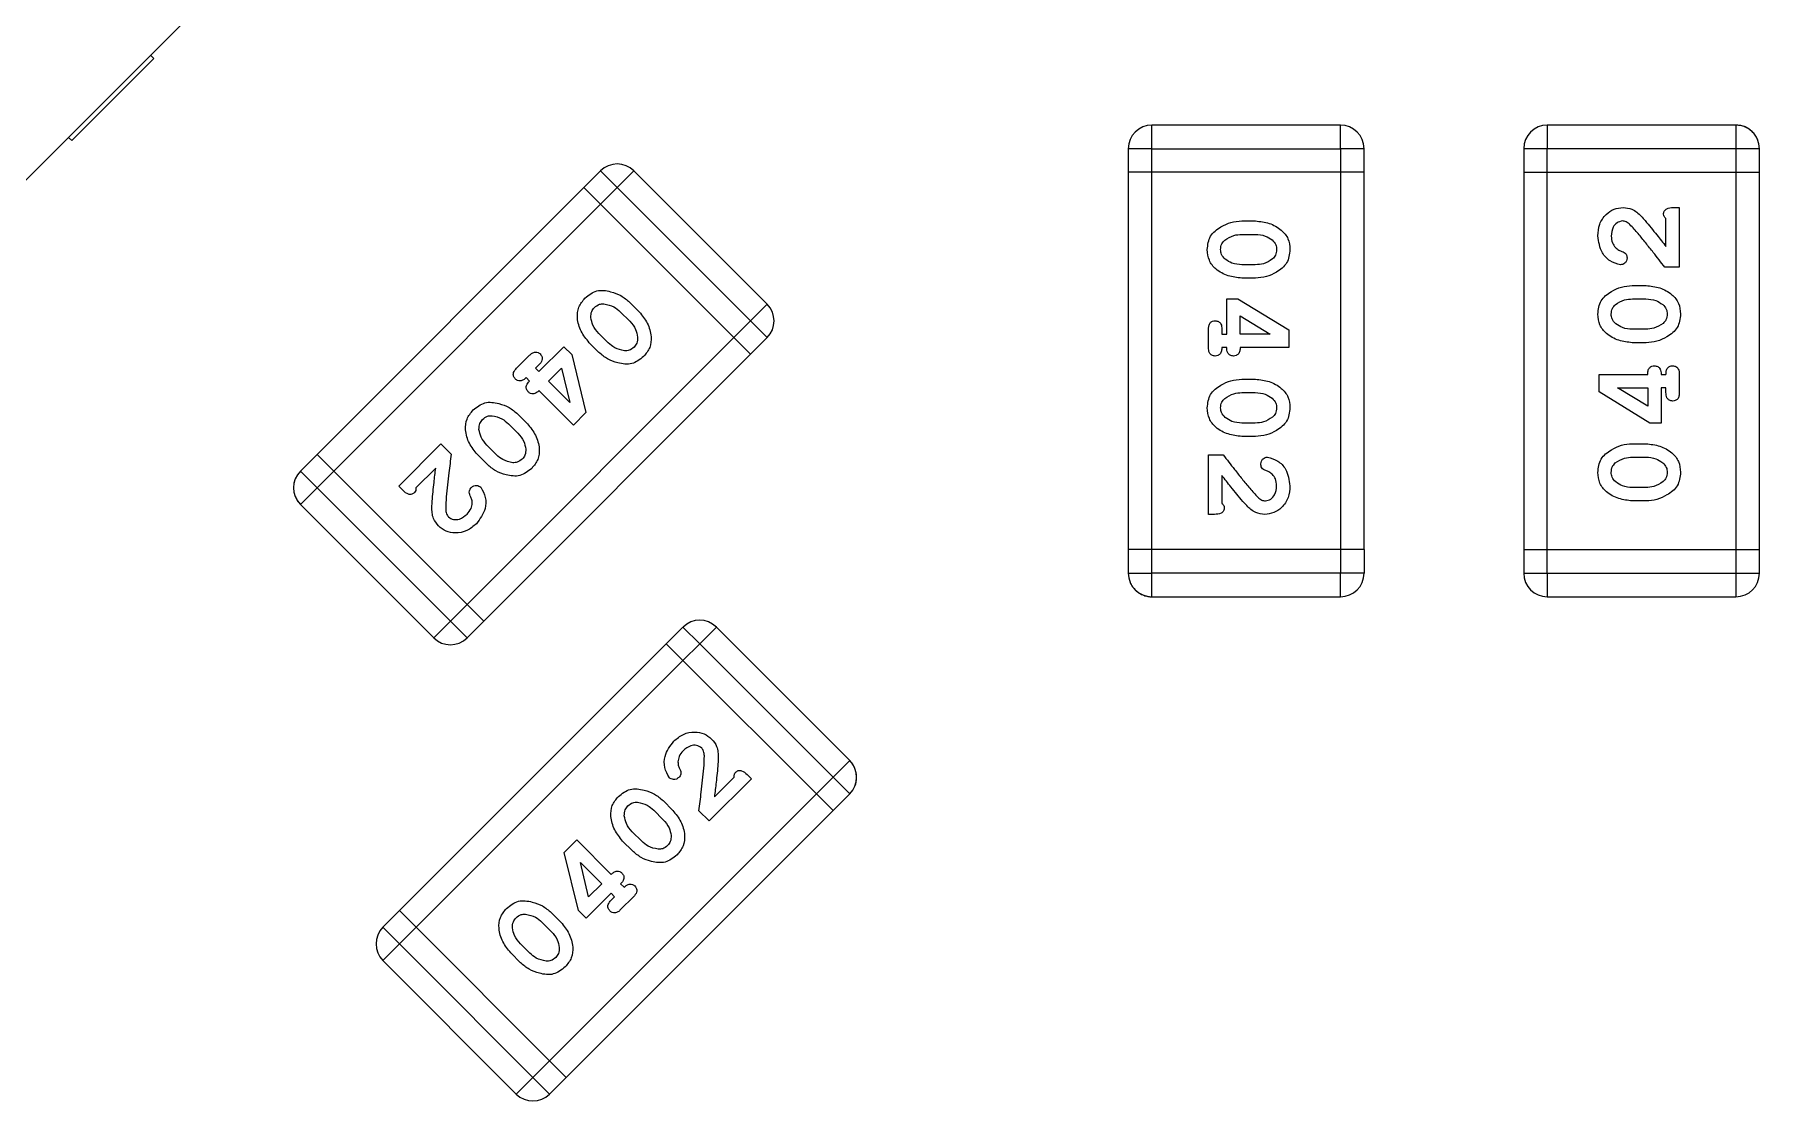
# Model space of a CAD drawing. Header units: millimetres. Extents: x 16604 to 36223, y 4309 to 8014.
# Drawn here: x 19493.417 to 19497.134, y 5303.623 to 5305.928 of the extents above; entities that cross this region are included whole.
import ezdxf

# ---------------------------------------------------------------- set-up
doc = ezdxf.new("R2010")
doc.units = ezdxf.units.MM
doc.layers.get('0').update_dxf_attribs({"lineweight": 35})

msp = doc.modelspace()

# ---------------------------------------------------------------- linework, layer by layer
at = {"color": 7, "linetype": 'Continuous', "lineweight": 25}
for p, q in [((19494.109, 5306.3253), (19489.1593, 5301.3756)), ((19493.6741, 5305.8763), (19493.4974, 5305.6995)), ((19493.6671, 5305.8834), (19493.6741, 5305.8763)), ((19496.2315, 5305.733), (19495.8251, 5305.733)), ((19495.8251, 5305.6822), (19495.8251, 5305.733)), ((19496.2315, 5305.6822), (19496.2315, 5305.733)), ((19496.6772, 5305.733), (19496.6772, 5305.6822)), ((19497.0836, 5305.733), (19496.6772, 5305.733)), ((19497.0836, 5305.733), (19497.0836, 5305.6822)), ((19493.4974, 5305.6995), (19493.4903, 5305.7066)), ((19495.8251, 5305.6822), (19495.7743, 5305.6822)), ((19495.7743, 5305.6822), (19495.7743, 5305.6314)), ((19495.8251, 5304.7678), (19495.8251, 5305.6822)), ((19495.8251, 5305.6822), (19496.2315, 5305.6822)), ((19496.2315, 5305.6822), (19496.2315, 5304.7678)), ((19496.2823, 5305.6822), (19496.2315, 5305.6822)), ((19496.2823, 5304.8186), (19496.2823, 5305.6822)), ((19497.1344, 5305.6822), (19496.6264, 5305.6822)), ((19496.6264, 5305.6822), (19496.6264, 5304.7678)), ((19496.6772, 5304.7678), (19496.6772, 5305.6822)), ((19497.0836, 5305.6822), (19497.0836, 5305.6314)), ((19497.1344, 5305.6314), (19497.1344, 5305.6822)), ((19494.6369, 5305.6344), (19494.601, 5305.5985)), ((19494.9961, 5305.2752), (19494.6369, 5305.6344)), ((19494.6729, 5305.5985), (19494.7088, 5305.6344)), ((19494.9961, 5305.347), (19494.7088, 5305.6344)), ((19495.7743, 5305.6314), (19495.7743, 5304.7678)), ((19495.8251, 5305.6314), (19495.7743, 5305.6314)), ((19496.2315, 5305.6314), (19495.8251, 5305.6314)), ((19496.2823, 5305.6314), (19496.2315, 5305.6314)), ((19496.6264, 5305.6314), (19497.1344, 5305.6314)), ((19497.0836, 5305.6314), (19497.0836, 5304.7678)), ((19497.1344, 5304.8186), (19497.1344, 5305.6314)), ((19494.601, 5305.5985), (19494.0263, 5305.0238)), ((19494.6369, 5305.5626), (19494.601, 5305.5985)), ((19494.6369, 5305.5626), (19494.6729, 5305.5985)), ((19494.0622, 5304.9878), (19494.6369, 5305.5626)), ((19494.9602, 5305.2393), (19494.6369, 5305.5626)), ((19496.9486, 5305.5554), (19496.9617, 5305.5554)), ((19496.9617, 5305.5554), (19496.9617, 5305.4269)), ((19496.0188, 5305.5265), (19496.0484, 5305.5265)), ((19496.9329, 5305.4715), (19496.9329, 5305.5318)), ((19496.0192, 5305.4977), (19496.0479, 5305.4977)), ((19496.0479, 5305.4321), (19496.0192, 5305.4321)), ((19496.9617, 5305.4269), (19496.9303, 5305.4269)), ((19496.0484, 5305.4033), (19496.0188, 5305.4033)), ((19495.9864, 5305.2827), (19495.9864, 5305.3587)), ((19495.9864, 5305.3587), (19496.0104, 5305.3587)), ((19496.0104, 5305.3587), (19496.1201, 5305.2917)), ((19496.8604, 5305.3875), (19496.89, 5305.3875)), ((19496.8609, 5305.3587), (19496.8895, 5305.3587)), ((19494.6796, 5305.3308), (19494.6999, 5305.3105)), ((19494.6997, 5305.3515), (19494.7206, 5305.3306)), ((19494.9602, 5305.3111), (19494.9961, 5305.347)), ((19496.0152, 5305.3224), (19496.0803, 5305.2827)), ((19496.0152, 5305.2827), (19496.0152, 5305.3224)), ((19494.6536, 5305.2641), (19494.6333, 5305.2844)), ((19494.9602, 5305.3111), (19494.9243, 5305.2752)), ((19495.9471, 5305.2538), (19495.9471, 5305.2932)), ((19495.9759, 5305.2932), (19495.9759, 5305.2827)), ((19495.9759, 5305.2827), (19495.9864, 5305.2827)), ((19496.0803, 5305.2827), (19496.0152, 5305.2827)), ((19496.1201, 5305.2917), (19496.1201, 5305.2538)), ((19496.8895, 5305.2932), (19496.8609, 5305.2932)), ((19494.3496, 5304.7005), (19494.9243, 5305.2752)), ((19494.5044, 5305.202), (19494.5581, 5305.2557)), ((19494.5581, 5305.2557), (19494.5751, 5305.2387)), ((19494.6335, 5305.2434), (19494.6126, 5305.2643)), ((19494.9602, 5305.2393), (19494.9961, 5305.2752)), ((19494.9961, 5305.2752), (19494.9602, 5305.2393)), ((19495.9864, 5305.2538), (19495.9759, 5305.2538)), ((19496.1201, 5305.2538), (19496.0152, 5305.2538)), ((19496.89, 5305.2643), (19496.8604, 5305.2643)), ((19494.9602, 5305.2393), (19494.3855, 5304.6645)), ((19494.4562, 5305.2094), (19494.484, 5305.2372)), ((19494.5044, 5305.2168), (19494.497, 5305.2094)), ((19494.497, 5305.2094), (19494.5044, 5305.202)), ((19494.5248, 5305.1816), (19494.5529, 5305.2097)), ((19494.5529, 5305.2097), (19494.5708, 5305.1356)), ((19494.5751, 5305.2387), (19494.6053, 5305.1138)), ((19494.484, 5305.1816), (19494.4766, 5305.189)), ((19494.5708, 5305.1356), (19494.5248, 5305.1816)), ((19496.0188, 5305.1857), (19496.0484, 5305.1857)), ((19496.7887, 5305.1583), (19496.7887, 5305.1961)), ((19496.7887, 5305.1961), (19496.8936, 5305.1961)), ((19496.8285, 5305.1673), (19496.8936, 5305.1673)), ((19496.8936, 5305.1276), (19496.8285, 5305.1673)), ((19496.8936, 5305.1673), (19496.8936, 5305.1276)), ((19496.9224, 5305.1961), (19496.9329, 5305.1961)), ((19496.9329, 5305.1673), (19496.9224, 5305.1673)), ((19496.9224, 5305.1673), (19496.9224, 5305.0913)), ((19496.9329, 5305.1568), (19496.9329, 5305.1673)), ((19496.9617, 5305.1961), (19496.9617, 5305.1568)), ((19494.5785, 5305.087), (19494.5044, 5305.1612)), ((19496.0192, 5305.1568), (19496.0479, 5305.1568)), ((19496.8984, 5305.0913), (19496.7887, 5305.1583)), ((19494.4587, 5305.1105), (19494.4796, 5305.0895)), ((19494.6053, 5305.1138), (19494.5785, 5305.087)), ((19494.4386, 5305.0897), (19494.4589, 5305.0695)), ((19496.0484, 5305.0624), (19496.0188, 5305.0624)), ((19496.0479, 5305.0913), (19496.0192, 5305.0913)), ((19496.9224, 5305.0913), (19496.8984, 5305.0913)), ((19494.0263, 5305.0238), (19493.9904, 5304.9878)), ((19494.0622, 5304.9878), (19494.0263, 5305.0238)), ((19494.2022, 5304.9554), (19494.293, 5305.0462)), ((19494.293, 5305.0462), (19494.3153, 5305.024)), ((19494.3925, 5305.0024), (19494.3716, 5305.0233)), ((19494.4125, 5305.0231), (19494.3923, 5305.0434)), ((19495.9471, 5304.8946), (19495.9471, 5305.0231)), ((19495.9471, 5305.0231), (19495.9785, 5305.0231)), ((19496.8604, 5305.0467), (19496.89, 5305.0467)), ((19496.8609, 5305.0179), (19496.8895, 5305.0179)), ((19493.9904, 5304.9878), (19494.0263, 5304.9519)), ((19494.0263, 5304.9519), (19494.0622, 5304.9878)), ((19494.3496, 5304.7005), (19494.0622, 5304.9878)), ((19494.2819, 5304.9943), (19494.2393, 5304.9517)), ((19493.9904, 5304.916), (19494.0263, 5304.9519)), ((19494.3136, 5304.6645), (19494.0263, 5304.9519)), ((19494.2114, 5304.9461), (19494.2022, 5304.9554)), ((19495.9759, 5304.9785), (19495.9759, 5304.9182)), ((19496.8895, 5304.9523), (19496.8609, 5304.9523)), ((19493.9904, 5304.916), (19494.2777, 5304.6286)), ((19496.89, 5304.9235), (19496.8604, 5304.9235)), ((19495.9602, 5304.8946), (19495.9471, 5304.8946)), ((19495.8251, 5304.8186), (19495.7743, 5304.8186)), ((19496.2315, 5304.8186), (19495.8251, 5304.8186)), ((19496.2823, 5304.8186), (19496.2315, 5304.8186)), ((19496.2823, 5304.8186), (19496.2823, 5304.7678)), ((19496.6264, 5304.8186), (19497.1344, 5304.8186)), ((19497.1344, 5304.7678), (19497.1344, 5304.8186)), ((19495.7743, 5304.7678), (19495.8251, 5304.7678)), ((19496.2823, 5304.7678), (19495.8251, 5304.7678)), ((19495.8251, 5304.717), (19495.8251, 5304.7678)), ((19496.2315, 5304.717), (19496.2315, 5304.7678)), ((19496.6264, 5304.7678), (19497.1344, 5304.7678)), ((19496.6772, 5304.7678), (19496.6772, 5304.717)), ((19497.0836, 5304.7678), (19497.0836, 5304.717)), ((19494.3496, 5304.7005), (19494.3136, 5304.6645)), ((19494.3855, 5304.6645), (19494.3496, 5304.7005)), ((19495.8251, 5304.717), (19496.2315, 5304.717)), ((19496.6772, 5304.717), (19497.0836, 5304.717)), ((19494.8147, 5304.6517), (19494.2041, 5304.041)), ((19494.2777, 5304.6286), (19494.3136, 5304.6645)), ((19494.3136, 5304.6645), (19494.3496, 5304.6286)), ((19494.3496, 5304.6286), (19494.3855, 5304.6645)), ((19494.3855, 5304.6645), (19494.3496, 5304.6286)), ((19494.8507, 5304.6158), (19494.8147, 5304.6517)), ((19494.8866, 5304.6517), (19494.8507, 5304.6158)), ((19495.1739, 5304.3643), (19494.8866, 5304.6517)), ((19494.1682, 5304.0051), (19494.7788, 5304.6158)), ((19494.7788, 5304.6158), (19494.8147, 5304.5798)), ((19494.8147, 5304.5798), (19494.8507, 5304.6158)), ((19495.1739, 5304.2925), (19494.8507, 5304.6158)), ((19494.8147, 5304.5798), (19494.24, 5304.0051)), ((19494.8147, 5304.5798), (19495.1021, 5304.2925)), ((19495.1739, 5304.3643), (19495.138, 5304.3284)), ((19495.138, 5304.3284), (19494.4914, 5303.6818)), ((19494.9621, 5304.3249), (19494.8713, 5304.2341)), ((19494.8824, 5304.286), (19494.925, 5304.3286)), ((19494.9529, 5304.3342), (19494.9621, 5304.3249)), ((19494.7718, 5304.2779), (19494.7928, 5304.257)), ((19495.1021, 5304.2925), (19495.138, 5304.2566)), ((19495.138, 5304.2566), (19495.1739, 5304.2925)), ((19494.5274, 5303.6459), (19495.138, 5304.2566)), ((19494.7518, 5304.2572), (19494.772, 5304.2369)), ((19494.8713, 5304.2341), (19494.849, 5304.2563)), ((19494.7257, 5304.1906), (19494.7054, 5304.2108)), ((19494.559, 5304.1665), (19494.5858, 5304.1933)), ((19494.5892, 5304.0416), (19494.559, 5304.1665)), ((19494.5858, 5304.1933), (19494.6599, 5304.1191)), ((19494.7056, 5304.1699), (19494.6847, 5304.1908)), ((19494.5935, 5304.1447), (19494.6395, 5304.0987)), ((19494.6114, 5304.0706), (19494.5935, 5304.1447)), ((19494.6395, 5304.0987), (19494.6114, 5304.0706)), ((19494.6803, 5304.0987), (19494.6877, 5304.0913)), ((19494.6599, 5304.0783), (19494.6062, 5304.0246)), ((19494.6673, 5304.0709), (19494.6599, 5304.0783)), ((19494.6599, 5304.0635), (19494.6673, 5304.0709)), ((19494.7081, 5304.0709), (19494.6803, 5304.0431)), ((19494.2041, 5304.041), (19494.1682, 5304.0051)), ((19494.2041, 5304.041), (19494.5633, 5303.6818)), ((19494.5107, 5304.0162), (19494.531, 5303.9959)), ((19494.5308, 5304.0369), (19494.5517, 5304.016)), ((19494.6062, 5304.0246), (19494.5892, 5304.0416)), ((19494.1682, 5304.0051), (19494.2041, 5303.9692)), ((19494.2041, 5303.9692), (19494.24, 5304.0051)), ((19494.2041, 5303.9692), (19494.1682, 5303.9333)), ((19494.2041, 5303.9692), (19494.5274, 5303.6459)), ((19494.4646, 5303.9288), (19494.4437, 5303.9498)), ((19494.4847, 5303.9495), (19494.4644, 5303.9698)), ((19494.1682, 5303.9333), (19494.4555, 5303.6459)), ((19494.4914, 5303.6818), (19494.4555, 5303.6459))]:
    msp.add_line(p, q, dxfattribs=at)
for centre, start, end in [((19495.8251, 5305.6822), 90, 180), ((19496.2315, 5305.6822), 0, 90), ((19496.6772, 5305.6822), 90, 180), ((19497.0836, 5305.6822), 0, 90), ((19494.6729, 5305.5985), 45, 135), ((19494.9602, 5305.3111), 315, 45), ((19494.0263, 5304.9519), 135, 225), ((19495.8251, 5304.7678), 180, 270), ((19496.2315, 5304.7678), 270, 0), ((19496.6772, 5304.7678), 180, 270), ((19497.0836, 5304.7678), 270, 0), ((19494.8507, 5304.6158), 45, 135), ((19494.8507, 5304.6158), 45, 135), ((19494.3136, 5304.6645), 225, 315), ((19495.138, 5304.3284), 315, 45), ((19494.2041, 5303.9692), 135, 225), ((19494.4914, 5303.6818), 225, 315)]:
    msp.add_arc(centre, 0.0508, start, end, dxfattribs=at)
for points, knots in [([(19497.1308, 5305.7009), (19497.1307, 5305.7012), (19497.1296, 5305.705), (19497.1255, 5305.7114), (19497.1188, 5305.7194), (19497.1105, 5305.7256), (19497.1015, 5305.73), (19497.0923, 5305.7325), (19497.0865, 5305.7328), (19497.0836, 5305.733)], [0, 0, 0, 0, 0.017775, 0.191787, 0.36605, 0.537057, 0.701169, 0.855769, 1, 1, 1, 1]), ([(19496.7861, 5305.4942), (19496.7868, 5305.5028), (19496.7881, 5305.52), (19496.8021, 5305.5402), (19496.8204, 5305.5533), (19496.8339, 5305.5547), (19496.8407, 5305.5554)], [0, 0, 0, 0, 0.2802887, 0.5598365, 0.7799445, 1, 1, 1, 1]), ([(19496.8407, 5305.5554), (19496.8472, 5305.5547), (19496.8579, 5305.5537), (19496.8704, 5305.5454), (19496.8795, 5305.5368), (19496.885, 5305.5305), (19496.8878, 5305.5274)], [0, 0, 0, 0, 0.3388885, 0.558801, 0.7793644, 1, 1, 1, 1]), ([(19496.9276, 5305.5409), (19496.9279, 5305.5434), (19496.9284, 5305.547), (19496.9315, 5305.5509), (19496.9374, 5305.5551), (19496.9436, 5305.5552), (19496.9486, 5305.5554)], [0, 0, 0, 0, 0.2491976, 0.3747889, 0.5005875, 1, 1, 1, 1]), ([(19496.9329, 5305.5318), (19496.9314, 5305.5332), (19496.9287, 5305.5358), (19496.928, 5305.5394), (19496.9276, 5305.5409)], [0, 0, 0, 0, 0.56148, 1, 1, 1, 1]), ([(19495.9444, 5305.4648), (19495.9456, 5305.4751), (19495.9479, 5305.4957), (19495.9718, 5305.5134), (19495.995, 5305.5247), (19496.0109, 5305.5259), (19496.0188, 5305.5265)], [0, 0, 0, 0, 0.278665, 0.558122, 0.779114, 1, 1, 1, 1]), ([(19496.0484, 5305.5265), (19496.0583, 5305.5254), (19496.0783, 5305.5231), (19496.1033, 5305.5095), (19496.1205, 5305.489), (19496.122, 5305.4731), (19496.1227, 5305.4652)], [0, 0, 0, 0, 0.280233, 0.56078, 0.780163, 1, 1, 1, 1]), ([(19496.8391, 5305.5265), (19496.835, 5305.5256), (19496.8267, 5305.5238), (19496.8167, 5305.5114), (19496.8156, 5305.5006), (19496.8149, 5305.494)], [0, 0, 0, 0, 0.278618, 0.559765, 1, 1, 1, 1]), ([(19496.8553, 5305.5186), (19496.8527, 5305.5209), (19496.848, 5305.525), (19496.8418, 5305.5261), (19496.8391, 5305.5265)], [0, 0, 0, 0, 0.560979, 1, 1, 1, 1]), ([(19496.9303, 5305.4269), (19496.9221, 5305.4375), (19496.9086, 5305.455), (19496.8894, 5305.4791), (19496.8731, 5305.4995), (19496.8612, 5305.5122), (19496.8553, 5305.5186)], [0, 0, 0, 0, 0.340031, 0.560051, 0.780068, 1, 1, 1, 1]), ([(19496.8878, 5305.5274), (19496.8964, 5305.5171), (19496.9117, 5305.4987), (19496.9264, 5305.4798), (19496.9329, 5305.4715)], [0, 0, 0, 0, 0.559982, 1, 1, 1, 1]), ([(19496.0188, 5305.4033), (19496.0088, 5305.4044), (19495.9888, 5305.4067), (19495.9638, 5305.4203), (19495.9467, 5305.4409), (19495.9452, 5305.4568), (19495.9444, 5305.4648)], [0, 0, 0, 0, 0.280233, 0.560818, 0.780182, 1, 1, 1, 1]), ([(19495.9733, 5305.4647), (19495.9736, 5305.4691), (19495.9743, 5305.4769), (19495.9797, 5305.4825), (19495.9821, 5305.4849)], [0, 0, 0, 0, 0.559767, 1, 1, 1, 1]), ([(19495.9829, 5305.4442), (19495.9798, 5305.4474), (19495.9743, 5305.4532), (19495.9736, 5305.4612), (19495.9733, 5305.4647)], [0, 0, 0, 0, 0.55887, 1, 1, 1, 1]), ([(19495.9821, 5305.4849), (19495.9884, 5305.4891), (19495.9998, 5305.4965), (19496.0133, 5305.4973), (19496.0192, 5305.4977)], [0, 0, 0, 0, 0.559159, 1, 1, 1, 1]), ([(19496.0479, 5305.4977), (19496.0553, 5305.4972), (19496.0685, 5305.4962), (19496.0794, 5305.4888), (19496.0842, 5305.4856)], [0, 0, 0, 0, 0.5598727, 1, 1, 1, 1]), ([(19496.1227, 5305.4652), (19496.1216, 5305.4549), (19496.1192, 5305.4343), (19496.0953, 5305.4165), (19496.0722, 5305.4052), (19496.0563, 5305.4039), (19496.0484, 5305.4033)], [0, 0, 0, 0, 0.278653, 0.558132, 0.779122, 1, 1, 1, 1]), ([(19496.0842, 5305.4856), (19496.0873, 5305.4823), (19496.0929, 5305.4765), (19496.0936, 5305.4685), (19496.0939, 5305.465)], [0, 0, 0, 0, 0.558894, 1, 1, 1, 1]), ([(19496.0939, 5305.465), (19496.0935, 5305.4606), (19496.0929, 5305.4528), (19496.0875, 5305.4472), (19496.0851, 5305.4447)], [0, 0, 0, 0, 0.559719, 1, 1, 1, 1]), ([(19496.8349, 5305.4321), (19496.8271, 5305.4343), (19496.8115, 5305.4386), (19496.7909, 5305.4608), (19496.7879, 5305.4816), (19496.7861, 5305.4942)], [0, 0, 0, 0, 0.279813, 0.560624, 1, 1, 1, 1]), ([(19496.8149, 5305.494), (19496.8153, 5305.4889), (19496.816, 5305.4798), (19496.8215, 5305.4725), (19496.8239, 5305.4692)], [0, 0, 0, 0, 0.559769, 1, 1, 1, 1]), ([(19496.8239, 5305.4692), (19496.8263, 5305.4672), (19496.8305, 5305.4637), (19496.8357, 5305.4618), (19496.838, 5305.461)], [0, 0, 0, 0, 0.559298, 1, 1, 1, 1]), ([(19496.0192, 5305.4321), (19496.0118, 5305.4326), (19495.9986, 5305.4336), (19495.9877, 5305.441), (19495.9829, 5305.4442)], [0, 0, 0, 0, 0.559888, 1, 1, 1, 1]), ([(19496.0851, 5305.4447), (19496.0787, 5305.4406), (19496.0673, 5305.4333), (19496.0539, 5305.4325), (19496.0479, 5305.4321)], [0, 0, 0, 0, 0.559235, 1, 1, 1, 1]), ([(19496.849, 5305.4468), (19496.8487, 5305.4447), (19496.8482, 5305.4405), (19496.8445, 5305.4358), (19496.8399, 5305.4327), (19496.8366, 5305.4323), (19496.8349, 5305.4321)], [0, 0, 0, 0, 0.279504, 0.559316, 0.779773, 1, 1, 1, 1]), ([(19496.838, 5305.461), (19496.8397, 5305.4603), (19496.8431, 5305.459), (19496.8469, 5305.4555), (19496.8487, 5305.4511), (19496.8489, 5305.4483), (19496.849, 5305.4468)], [0, 0, 0, 0, 0.280502, 0.559573, 0.77954, 1, 1, 1, 1]), ([(19494.6126, 5305.2643), (19494.6063, 5305.2722), (19494.5938, 5305.2879), (19494.5857, 5305.3152), (19494.5882, 5305.3419), (19494.5984, 5305.3542), (19494.6035, 5305.3604)], [0, 0, 0, 0, 0.2802329, 0.5608177, 0.7801821, 1, 1, 1, 1]), ([(19494.6035, 5305.3604), (19494.6116, 5305.3669), (19494.6278, 5305.3798), (19494.6572, 5305.3754), (19494.6816, 5305.367), (19494.6937, 5305.3566), (19494.6997, 5305.3515)], [0, 0, 0, 0, 0.278665, 0.558122, 0.779114, 1, 1, 1, 1]), ([(19496.7861, 5305.3256), (19496.7872, 5305.3359), (19496.7896, 5305.3566), (19496.8135, 5305.3743), (19496.8366, 5305.3857), (19496.8525, 5305.3869), (19496.8604, 5305.3875)], [0, 0, 0, 0, 0.278653, 0.558132, 0.779122, 1, 1, 1, 1]), ([(19496.8237, 5305.3461), (19496.8301, 5305.3502), (19496.8415, 5305.3575), (19496.8549, 5305.3583), (19496.8609, 5305.3587)], [0, 0, 0, 0, 0.559235, 1, 1, 1, 1]), ([(19496.8895, 5305.3587), (19496.8969, 5305.3582), (19496.9101, 5305.3573), (19496.921, 5305.3499), (19496.9258, 5305.3466)], [0, 0, 0, 0, 0.559888, 1, 1, 1, 1]), ([(19496.89, 5305.3875), (19496.9, 5305.3864), (19496.92, 5305.3842), (19496.945, 5305.3705), (19496.9621, 5305.3499), (19496.9636, 5305.334), (19496.9644, 5305.3261)], [0, 0, 0, 0, 0.280233, 0.560818, 0.780182, 1, 1, 1, 1]), ([(19494.6162, 5305.3186), (19494.6163, 5305.3231), (19494.6164, 5305.3312), (19494.6215, 5305.3373), (19494.6238, 5305.3399)], [0, 0, 0, 0, 0.5588701, 1, 1, 1, 1]), ([(19494.6333, 5305.2844), (19494.6284, 5305.29), (19494.6197, 5305.3), (19494.6173, 5305.3129), (19494.6162, 5305.3186)], [0, 0, 0, 0, 0.559888, 1, 1, 1, 1]), ([(19494.6238, 5305.3399), (19494.6272, 5305.3428), (19494.6332, 5305.3479), (19494.6409, 5305.348), (19494.6444, 5305.348)], [0, 0, 0, 0, 0.559767, 1, 1, 1, 1]), ([(19494.6444, 5305.348), (19494.6518, 5305.3465), (19494.665, 5305.3436), (19494.6752, 5305.3347), (19494.6796, 5305.3308)], [0, 0, 0, 0, 0.559159, 1, 1, 1, 1]), ([(19494.7206, 5305.3306), (19494.7269, 5305.3227), (19494.7394, 5305.307), (19494.7474, 5305.2797), (19494.7451, 5305.2531), (19494.7349, 5305.2408), (19494.7298, 5305.2346)], [0, 0, 0, 0, 0.2802329, 0.5607804, 0.7801634, 1, 1, 1, 1]), ([(19496.8604, 5305.2643), (19496.8504, 5305.2654), (19496.8305, 5305.2677), (19496.8055, 5305.2813), (19496.7883, 5305.3018), (19496.7868, 5305.3177), (19496.7861, 5305.3256)], [0, 0, 0, 0, 0.280233, 0.56078, 0.780163, 1, 1, 1, 1]), ([(19496.8149, 5305.3259), (19496.8153, 5305.3302), (19496.8159, 5305.338), (19496.8213, 5305.3436), (19496.8237, 5305.3461)], [0, 0, 0, 0, 0.559719, 1, 1, 1, 1]), ([(19496.8246, 5305.3052), (19496.8214, 5305.3085), (19496.8159, 5305.3143), (19496.8152, 5305.3223), (19496.8149, 5305.3259)], [0, 0, 0, 0, 0.558894, 1, 1, 1, 1]), ([(19496.9644, 5305.3261), (19496.9632, 5305.3158), (19496.9609, 5305.2952), (19496.937, 5305.2774), (19496.9138, 5305.2662), (19496.8979, 5305.2649), (19496.89, 5305.2643)], [0, 0, 0, 0, 0.278665, 0.558122, 0.779114, 1, 1, 1, 1]), ([(19496.9258, 5305.3466), (19496.929, 5305.3434), (19496.9345, 5305.3376), (19496.9352, 5305.3296), (19496.9355, 5305.3261)], [0, 0, 0, 0, 0.5588701, 1, 1, 1, 1]), ([(19496.9355, 5305.3261), (19496.9351, 5305.3218), (19496.9345, 5305.3139), (19496.9291, 5305.3084), (19496.9267, 5305.3059)], [0, 0, 0, 0, 0.559767, 1, 1, 1, 1]), ([(19494.6999, 5305.3105), (19494.7048, 5305.3049), (19494.7135, 5305.2949), (19494.7159, 5305.282), (19494.717, 5305.2763)], [0, 0, 0, 0, 0.559873, 1, 1, 1, 1]), ([(19495.9471, 5305.2932), (19495.9472, 5305.2956), (19495.9474, 5305.3006), (19495.9502, 5305.3071), (19495.9556, 5305.3109), (19495.9595, 5305.3113), (19495.9615, 5305.3115)], [0, 0, 0, 0, 0.2809469, 0.5600579, 0.7798705, 1, 1, 1, 1]), ([(19495.9615, 5305.3115), (19495.964, 5305.3112), (19495.9689, 5305.3106), (19495.9754, 5305.3036), (19495.9757, 5305.2971), (19495.9759, 5305.2932)], [0, 0, 0, 0, 0.280041, 0.559337, 1, 1, 1, 1]), ([(19496.8609, 5305.2932), (19496.8535, 5305.2937), (19496.8403, 5305.2946), (19496.8294, 5305.302), (19496.8246, 5305.3052)], [0, 0, 0, 0, 0.559873, 1, 1, 1, 1]), ([(19496.9267, 5305.3059), (19496.9203, 5305.3018), (19496.909, 5305.2944), (19496.8955, 5305.2935), (19496.8895, 5305.2932)], [0, 0, 0, 0, 0.559159, 1, 1, 1, 1]), ([(19494.484, 5305.2372), (19494.4858, 5305.2389), (19494.4894, 5305.2422), (19494.4961, 5305.2448), (19494.5026, 5305.2437), (19494.5056, 5305.2412), (19494.5072, 5305.24)], [0, 0, 0, 0, 0.280947, 0.560058, 0.77987, 1, 1, 1, 1]), ([(19494.7298, 5305.2346), (19494.7217, 5305.2282), (19494.7055, 5305.2153), (19494.676, 5305.2196), (19494.6517, 5305.2279), (19494.6395, 5305.2383), (19494.6335, 5305.2434)], [0, 0, 0, 0, 0.278653, 0.558132, 0.779122, 1, 1, 1, 1]), ([(19494.6888, 5305.2468), (19494.6814, 5305.2484), (19494.6681, 5305.2513), (19494.658, 5305.2602), (19494.6536, 5305.2641)], [0, 0, 0, 0, 0.5592349, 1, 1, 1, 1]), ([(19494.7093, 5305.2549), (19494.7059, 5305.252), (19494.7, 5305.247), (19494.6922, 5305.2468), (19494.6888, 5305.2468)], [0, 0, 0, 0, 0.559719, 1, 1, 1, 1]), ([(19494.717, 5305.2763), (19494.7169, 5305.2718), (19494.7168, 5305.2637), (19494.7116, 5305.2576), (19494.7093, 5305.2549)], [0, 0, 0, 0, 0.558894, 1, 1, 1, 1]), ([(19495.9615, 5305.2355), (19495.959, 5305.2358), (19495.954, 5305.2364), (19495.9475, 5305.2434), (19495.9472, 5305.2499), (19495.9471, 5305.2538)], [0, 0, 0, 0, 0.280064, 0.559335, 1, 1, 1, 1]), ([(19495.9759, 5305.2538), (19495.9758, 5305.2514), (19495.9756, 5305.2464), (19495.9727, 5305.2399), (19495.9673, 5305.236), (19495.9634, 5305.2357), (19495.9615, 5305.2355)], [0, 0, 0, 0, 0.280975, 0.560088, 0.779862, 1, 1, 1, 1]), ([(19496.0008, 5305.2355), (19495.9983, 5305.2358), (19495.9934, 5305.2364), (19495.9869, 5305.2434), (19495.9866, 5305.2499), (19495.9864, 5305.2538)], [0, 0, 0, 0, 0.280064, 0.559335, 1, 1, 1, 1]), ([(19496.0152, 5305.2538), (19496.0151, 5305.2514), (19496.015, 5305.2464), (19496.012, 5305.2399), (19496.0066, 5305.236), (19496.0028, 5305.2357), (19496.0008, 5305.2355)], [0, 0, 0, 0, 0.280975, 0.560088, 0.779862, 1, 1, 1, 1]), ([(19494.4534, 5305.1862), (19494.4519, 5305.1882), (19494.4488, 5305.1922), (19494.4491, 5305.2017), (19494.4535, 5305.2065), (19494.4562, 5305.2094)], [0, 0, 0, 0, 0.280064, 0.559335, 1, 1, 1, 1]), ([(19494.5072, 5305.24), (19494.5087, 5305.238), (19494.5117, 5305.234), (19494.5114, 5305.2245), (19494.507, 5305.2197), (19494.5044, 5305.2168)], [0, 0, 0, 0, 0.280041, 0.559337, 1, 1, 1, 1]), ([(19496.8936, 5305.1961), (19496.8937, 5305.1986), (19496.8938, 5305.2036), (19496.8968, 5305.21), (19496.9021, 5305.2139), (19496.906, 5305.2143), (19496.908, 5305.2145)], [0, 0, 0, 0, 0.280975, 0.560088, 0.779862, 1, 1, 1, 1]), ([(19496.908, 5305.2145), (19496.9105, 5305.2142), (19496.9154, 5305.2136), (19496.9219, 5305.2066), (19496.9222, 5305.2001), (19496.9224, 5305.1961)], [0, 0, 0, 0, 0.280064, 0.559335, 1, 1, 1, 1]), ([(19496.9329, 5305.1961), (19496.933, 5305.1986), (19496.9332, 5305.2036), (19496.9361, 5305.21), (19496.9415, 5305.2139), (19496.9454, 5305.2143), (19496.9473, 5305.2145)], [0, 0, 0, 0, 0.2809754, 0.5600884, 0.7798617, 1, 1, 1, 1]), ([(19496.9473, 5305.2145), (19496.9498, 5305.2142), (19496.9548, 5305.2136), (19496.9612, 5305.2066), (19496.9615, 5305.2001), (19496.9617, 5305.1961)], [0, 0, 0, 0, 0.280064, 0.559335, 1, 1, 1, 1]), ([(19494.4766, 5305.189), (19494.4748, 5305.1873), (19494.4711, 5305.184), (19494.4645, 5305.1814), (19494.4579, 5305.1825), (19494.4549, 5305.185), (19494.4534, 5305.1862)], [0, 0, 0, 0, 0.280975, 0.560088, 0.779862, 1, 1, 1, 1]), ([(19494.4812, 5305.1584), (19494.4797, 5305.1604), (19494.4766, 5305.1643), (19494.4769, 5305.1739), (19494.4813, 5305.1786), (19494.484, 5305.1816)], [0, 0, 0, 0, 0.280064, 0.559335, 1, 1, 1, 1]), ([(19495.9444, 5305.1239), (19495.9456, 5305.1342), (19495.9479, 5305.1548), (19495.9718, 5305.1726), (19495.995, 5305.1838), (19496.0109, 5305.185), (19496.0188, 5305.1857)], [0, 0, 0, 0, 0.278665, 0.558122, 0.779114, 1, 1, 1, 1]), ([(19496.0484, 5305.1857), (19496.0583, 5305.1845), (19496.0783, 5305.1823), (19496.1033, 5305.1687), (19496.1205, 5305.1482), (19496.122, 5305.1323), (19496.1227, 5305.1243)], [0, 0, 0, 0, 0.2802329, 0.5607804, 0.7801634, 1, 1, 1, 1]), ([(19494.3625, 5305.1194), (19494.3706, 5305.1258), (19494.3868, 5305.1388), (19494.4162, 5305.1344), (19494.4405, 5305.126), (19494.4526, 5305.1156), (19494.4587, 5305.1105)], [0, 0, 0, 0, 0.278665, 0.558122, 0.779114, 1, 1, 1, 1]), ([(19494.5044, 5305.1612), (19494.5026, 5305.1595), (19494.4989, 5305.1561), (19494.4923, 5305.1536), (19494.4857, 5305.1547), (19494.4827, 5305.1572), (19494.4812, 5305.1584)], [0, 0, 0, 0, 0.280975, 0.560088, 0.779862, 1, 1, 1, 1]), ([(19495.9733, 5305.1238), (19495.9736, 5305.1282), (19495.9743, 5305.136), (19495.9797, 5305.1416), (19495.9821, 5305.1441)], [0, 0, 0, 0, 0.559767, 1, 1, 1, 1]), ([(19495.9821, 5305.1441), (19495.9884, 5305.1482), (19495.9998, 5305.1556), (19496.0133, 5305.1564), (19496.0192, 5305.1568)], [0, 0, 0, 0, 0.559159, 1, 1, 1, 1]), ([(19496.0479, 5305.1568), (19496.0553, 5305.1563), (19496.0685, 5305.1554), (19496.0794, 5305.148), (19496.0842, 5305.1447)], [0, 0, 0, 0, 0.559873, 1, 1, 1, 1]), ([(19496.0842, 5305.1447), (19496.0873, 5305.1415), (19496.0929, 5305.1356), (19496.0936, 5305.1276), (19496.0939, 5305.1241)], [0, 0, 0, 0, 0.558894, 1, 1, 1, 1]), ([(19496.9473, 5305.1385), (19496.9448, 5305.1388), (19496.9399, 5305.1394), (19496.9334, 5305.1464), (19496.9331, 5305.1529), (19496.9329, 5305.1568)], [0, 0, 0, 0, 0.280041, 0.559337, 1, 1, 1, 1]), ([(19496.9617, 5305.1568), (19496.9616, 5305.1543), (19496.9614, 5305.1494), (19496.9586, 5305.1429), (19496.9531, 5305.1391), (19496.9493, 5305.1387), (19496.9473, 5305.1385)], [0, 0, 0, 0, 0.280947, 0.560058, 0.77987, 1, 1, 1, 1]), ([(19494.3716, 5305.0233), (19494.3653, 5305.0312), (19494.3527, 5305.0469), (19494.3447, 5305.0742), (19494.3472, 5305.1009), (19494.3574, 5305.1132), (19494.3625, 5305.1194)], [0, 0, 0, 0, 0.280233, 0.560818, 0.780182, 1, 1, 1, 1]), ([(19494.3751, 5305.0776), (19494.3752, 5305.0821), (19494.3754, 5305.0901), (19494.3805, 5305.0962), (19494.3828, 5305.0989)], [0, 0, 0, 0, 0.55887, 1, 1, 1, 1]), ([(19494.3828, 5305.0989), (19494.3861, 5305.1018), (19494.3921, 5305.1068), (19494.3999, 5305.107), (19494.4033, 5305.107)], [0, 0, 0, 0, 0.559767, 1, 1, 1, 1]), ([(19494.4033, 5305.107), (19494.4108, 5305.1054), (19494.424, 5305.1026), (19494.4342, 5305.0937), (19494.4386, 5305.0897)], [0, 0, 0, 0, 0.559159, 1, 1, 1, 1]), ([(19496.0188, 5305.0624), (19496.0088, 5305.0636), (19495.9888, 5305.0658), (19495.9638, 5305.0794), (19495.9467, 5305.1001), (19495.9452, 5305.116), (19495.9444, 5305.1239)], [0, 0, 0, 0, 0.2802329, 0.5608177, 0.7801821, 1, 1, 1, 1]), ([(19495.9829, 5305.1034), (19495.9798, 5305.1066), (19495.9743, 5305.1124), (19495.9736, 5305.1203), (19495.9733, 5305.1238)], [0, 0, 0, 0, 0.55887, 1, 1, 1, 1]), ([(19496.0192, 5305.0913), (19496.0118, 5305.0918), (19495.9986, 5305.0927), (19495.9877, 5305.1001), (19495.9829, 5305.1034)], [0, 0, 0, 0, 0.5598875, 1, 1, 1, 1]), ([(19496.0851, 5305.1039), (19496.0787, 5305.0998), (19496.0673, 5305.0925), (19496.0539, 5305.0916), (19496.0479, 5305.0913)], [0, 0, 0, 0, 0.559235, 1, 1, 1, 1]), ([(19496.1227, 5305.1243), (19496.1216, 5305.114), (19496.1192, 5305.0934), (19496.0953, 5305.0757), (19496.0722, 5305.0643), (19496.0563, 5305.0631), (19496.0484, 5305.0624)], [0, 0, 0, 0, 0.2786531, 0.5581323, 0.7791225, 1, 1, 1, 1]), ([(19496.0939, 5305.1241), (19496.0935, 5305.1198), (19496.0929, 5305.1119), (19496.0875, 5305.1064), (19496.0851, 5305.1039)], [0, 0, 0, 0, 0.559719, 1, 1, 1, 1]), ([(19494.3923, 5305.0434), (19494.3874, 5305.049), (19494.3787, 5305.059), (19494.3762, 5305.0719), (19494.3751, 5305.0776)], [0, 0, 0, 0, 0.559888, 1, 1, 1, 1]), ([(19494.4589, 5305.0695), (19494.4638, 5305.0639), (19494.4725, 5305.0539), (19494.4749, 5305.0409), (19494.476, 5305.0353)], [0, 0, 0, 0, 0.559873, 1, 1, 1, 1]), ([(19494.4796, 5305.0895), (19494.4859, 5305.0817), (19494.4984, 5305.066), (19494.5064, 5305.0387), (19494.5041, 5305.012), (19494.4939, 5304.9997), (19494.4888, 5304.9936)], [0, 0, 0, 0, 0.280233, 0.56078, 0.780163, 1, 1, 1, 1]), ([(19494.3153, 5305.024), (19494.3135, 5305.0107), (19494.3107, 5304.9887), (19494.3072, 5304.9581), (19494.3043, 5304.9322), (19494.3037, 5304.9148), (19494.3034, 5304.9061)], [0, 0, 0, 0, 0.340031, 0.560051, 0.780068, 1, 1, 1, 1]), ([(19494.4477, 5305.0058), (19494.4403, 5305.0074), (19494.4271, 5305.0103), (19494.417, 5305.0192), (19494.4125, 5305.0231)], [0, 0, 0, 0, 0.559235, 1, 1, 1, 1]), ([(19494.476, 5305.0353), (19494.4759, 5305.0307), (19494.4757, 5305.0227), (19494.4706, 5305.0165), (19494.4683, 5305.0138)], [0, 0, 0, 0, 0.558894, 1, 1, 1, 1]), ([(19495.9785, 5305.0231), (19495.9867, 5305.0125), (19496.0002, 5304.9949), (19496.0194, 5304.9708), (19496.0357, 5304.9505), (19496.0476, 5304.9378), (19496.0535, 5304.9314)], [0, 0, 0, 0, 0.3400314, 0.5600511, 0.7800684, 1, 1, 1, 1]), ([(19496.0598, 5305.0031), (19496.0601, 5305.0053), (19496.0606, 5305.0095), (19496.0643, 5305.0142), (19496.0689, 5305.0173), (19496.0722, 5305.0177), (19496.0739, 5305.0179)], [0, 0, 0, 0, 0.2795042, 0.559316, 0.7797731, 1, 1, 1, 1]), ([(19496.0739, 5305.0179), (19496.0816, 5305.0157), (19496.0973, 5305.0114), (19496.1179, 5304.9892), (19496.1209, 5304.9684), (19496.1227, 5304.9557)], [0, 0, 0, 0, 0.279813, 0.560624, 1, 1, 1, 1]), ([(19496.7861, 5304.9848), (19496.7872, 5304.9951), (19496.7896, 5305.0157), (19496.8135, 5305.0334), (19496.8366, 5305.0448), (19496.8525, 5305.0461), (19496.8604, 5305.0467)], [0, 0, 0, 0, 0.2786531, 0.5581323, 0.7791225, 1, 1, 1, 1]), ([(19496.8237, 5305.0052), (19496.8301, 5305.0093), (19496.8415, 5305.0167), (19496.8549, 5305.0175), (19496.8609, 5305.0179)], [0, 0, 0, 0, 0.559235, 1, 1, 1, 1]), ([(19496.8895, 5305.0179), (19496.8969, 5305.0173), (19496.9101, 5305.0164), (19496.921, 5305.009), (19496.9258, 5305.0058)], [0, 0, 0, 0, 0.559888, 1, 1, 1, 1]), ([(19496.89, 5305.0467), (19496.9, 5305.0456), (19496.92, 5305.0433), (19496.945, 5305.0297), (19496.9621, 5305.0091), (19496.9636, 5304.9932), (19496.9644, 5304.9852)], [0, 0, 0, 0, 0.280233, 0.560818, 0.780182, 1, 1, 1, 1]), ([(19494.2742, 5304.9229), (19494.2754, 5304.9362), (19494.2777, 5304.9601), (19494.2806, 5304.9839), (19494.2819, 5304.9943)], [0, 0, 0, 0, 0.5599819, 1, 1, 1, 1]), ([(19494.4888, 5304.9936), (19494.4807, 5304.9872), (19494.4645, 5304.9742), (19494.435, 5304.9786), (19494.4106, 5304.9869), (19494.3985, 5304.9972), (19494.3925, 5305.0024)], [0, 0, 0, 0, 0.278653, 0.558132, 0.779122, 1, 1, 1, 1]), ([(19494.4683, 5305.0138), (19494.4649, 5305.011), (19494.4589, 5305.006), (19494.4512, 5305.0058), (19494.4477, 5305.0058)], [0, 0, 0, 0, 0.559719, 1, 1, 1, 1]), ([(19496.0707, 5304.989), (19496.0691, 5304.9897), (19496.0657, 5304.991), (19496.0619, 5304.9945), (19496.06, 5304.9989), (19496.0599, 5305.0017), (19496.0598, 5305.0031)], [0, 0, 0, 0, 0.280502, 0.559573, 0.77954, 1, 1, 1, 1]), ([(19496.0849, 5304.9807), (19496.0825, 5304.9827), (19496.0783, 5304.9863), (19496.073, 5304.9882), (19496.0707, 5304.989)], [0, 0, 0, 0, 0.559298, 1, 1, 1, 1]), ([(19496.0939, 5304.956), (19496.0935, 5304.9611), (19496.0928, 5304.9702), (19496.0873, 5304.9775), (19496.0849, 5304.9807)], [0, 0, 0, 0, 0.5597691, 1, 1, 1, 1]), ([(19496.8604, 5304.9235), (19496.8504, 5304.9246), (19496.8305, 5304.9268), (19496.8055, 5304.9404), (19496.7883, 5304.961), (19496.7868, 5304.9768), (19496.7861, 5304.9848)], [0, 0, 0, 0, 0.2802329, 0.5607804, 0.7801634, 1, 1, 1, 1]), ([(19496.8149, 5304.985), (19496.8153, 5304.9894), (19496.8159, 5304.9972), (19496.8213, 5305.0028), (19496.8237, 5305.0052)], [0, 0, 0, 0, 0.5597193, 1, 1, 1, 1]), ([(19496.8246, 5304.9644), (19496.8214, 5304.9677), (19496.8159, 5304.9735), (19496.8152, 5304.9815), (19496.8149, 5304.985)], [0, 0, 0, 0, 0.558894, 1, 1, 1, 1]), ([(19496.9644, 5304.9852), (19496.9632, 5304.9749), (19496.9609, 5304.9543), (19496.937, 5304.9366), (19496.9138, 5304.9253), (19496.8979, 5304.9241), (19496.89, 5304.9235)], [0, 0, 0, 0, 0.278665, 0.558122, 0.779114, 1, 1, 1, 1]), ([(19496.9258, 5305.0058), (19496.929, 5305.0025), (19496.9345, 5304.9967), (19496.9352, 5304.9888), (19496.9355, 5304.9853)], [0, 0, 0, 0, 0.55887, 1, 1, 1, 1]), ([(19496.9355, 5304.9853), (19496.9351, 5304.9809), (19496.9345, 5304.9731), (19496.9291, 5304.9675), (19496.9267, 5304.965)], [0, 0, 0, 0, 0.559767, 1, 1, 1, 1]), ([(19493.9797, 5304.972), (19493.9796, 5304.9717), (19493.9777, 5304.9683), (19493.976, 5304.9609), (19493.9751, 5304.9504), (19493.9766, 5304.9402), (19493.9799, 5304.9307), (19493.9846, 5304.9224), (19493.9885, 5304.9181), (19493.9904, 5304.916)], [0, 0, 0, 0, 0.017775, 0.191787, 0.36605, 0.537057, 0.701169, 0.855769, 1, 1, 1, 1]), ([(19494.2365, 5304.9415), (19494.2345, 5304.94), (19494.2316, 5304.9377), (19494.2268, 5304.9372), (19494.2196, 5304.9384), (19494.2151, 5304.9427), (19494.2114, 5304.9461)], [0, 0, 0, 0, 0.249198, 0.374789, 0.500587, 1, 1, 1, 1]), ([(19494.2393, 5304.9517), (19494.2393, 5304.9496), (19494.2394, 5304.9459), (19494.2374, 5304.9428), (19494.2365, 5304.9415)], [0, 0, 0, 0, 0.56148, 1, 1, 1, 1]), ([(19494.3564, 5304.9347), (19494.3556, 5304.9363), (19494.3542, 5304.9396), (19494.354, 5304.9448), (19494.3558, 5304.9492), (19494.3577, 5304.9513), (19494.3586, 5304.9524)], [0, 0, 0, 0, 0.280502, 0.559573, 0.77954, 1, 1, 1, 1]), ([(19494.3586, 5304.9524), (19494.3603, 5304.9537), (19494.3636, 5304.9563), (19494.3696, 5304.957), (19494.3751, 5304.956), (19494.3777, 5304.9539), (19494.379, 5304.9529)], [0, 0, 0, 0, 0.279504, 0.559316, 0.779773, 1, 1, 1, 1]), ([(19494.379, 5304.9529), (19494.383, 5304.9458), (19494.3909, 5304.9317), (19494.3898, 5304.9015), (19494.3773, 5304.8847), (19494.3696, 5304.8744)], [0, 0, 0, 0, 0.279813, 0.560624, 1, 1, 1, 1]), ([(19496.021, 5304.9226), (19496.0124, 5304.9329), (19495.9971, 5304.9513), (19495.9824, 5304.9702), (19495.9759, 5304.9785)], [0, 0, 0, 0, 0.559982, 1, 1, 1, 1]), ([(19496.1227, 5304.9557), (19496.122, 5304.9471), (19496.1207, 5304.93), (19496.1067, 5304.9098), (19496.0883, 5304.8967), (19496.0749, 5304.8953), (19496.0681, 5304.8946)], [0, 0, 0, 0, 0.2802887, 0.5598365, 0.7799445, 1, 1, 1, 1]), ([(19496.0697, 5304.9235), (19496.0738, 5304.9244), (19496.0821, 5304.9261), (19496.0921, 5304.9386), (19496.0932, 5304.9494), (19496.0939, 5304.956)], [0, 0, 0, 0, 0.278618, 0.559765, 1, 1, 1, 1]), ([(19496.8609, 5304.9523), (19496.8535, 5304.9528), (19496.8403, 5304.9537), (19496.8294, 5304.9611), (19496.8246, 5304.9644)], [0, 0, 0, 0, 0.559873, 1, 1, 1, 1]), ([(19496.9267, 5304.965), (19496.9203, 5304.9609), (19496.909, 5304.9535), (19496.8955, 5304.9527), (19496.8895, 5304.9523)], [0, 0, 0, 0, 0.559159, 1, 1, 1, 1]), ([(19494.2878, 5304.8698), (19494.2836, 5304.8748), (19494.2768, 5304.8831), (19494.2738, 5304.8979), (19494.2735, 5304.9104), (19494.274, 5304.9187), (19494.2742, 5304.9229)], [0, 0, 0, 0, 0.338889, 0.558801, 0.779364, 1, 1, 1, 1]), ([(19494.3494, 5304.8949), (19494.3527, 5304.8988), (19494.3587, 5304.9058), (19494.36, 5304.9148), (19494.3605, 5304.9188)], [0, 0, 0, 0, 0.559769, 1, 1, 1, 1]), ([(19494.3605, 5304.9188), (19494.3603, 5304.9219), (19494.3598, 5304.9274), (19494.3574, 5304.9325), (19494.3564, 5304.9347)], [0, 0, 0, 0, 0.559298, 1, 1, 1, 1]), ([(19495.9811, 5304.909), (19495.9808, 5304.9066), (19495.9804, 5304.903), (19495.9773, 5304.8991), (19495.9714, 5304.8949), (19495.9651, 5304.8947), (19495.9602, 5304.8946)], [0, 0, 0, 0, 0.249198, 0.374789, 0.500587, 1, 1, 1, 1]), ([(19495.9759, 5304.9182), (19495.9774, 5304.9168), (19495.9801, 5304.9142), (19495.9808, 5304.9106), (19495.9811, 5304.909)], [0, 0, 0, 0, 0.56148, 1, 1, 1, 1]), ([(19496.0681, 5304.8946), (19496.0616, 5304.8952), (19496.0509, 5304.8963), (19496.0383, 5304.9046), (19496.0293, 5304.9132), (19496.0237, 5304.9195), (19496.021, 5304.9226)], [0, 0, 0, 0, 0.338889, 0.558801, 0.779364, 1, 1, 1, 1]), ([(19496.0535, 5304.9314), (19496.0561, 5304.9291), (19496.0608, 5304.9249), (19496.067, 5304.9239), (19496.0697, 5304.9235)], [0, 0, 0, 0, 0.560979, 1, 1, 1, 1]), ([(19494.3696, 5304.8744), (19494.363, 5304.8688), (19494.3499, 5304.8576), (19494.3258, 5304.8532), (19494.3035, 5304.857), (19494.293, 5304.8655), (19494.2878, 5304.8698)], [0, 0, 0, 0, 0.280289, 0.559837, 0.779945, 1, 1, 1, 1]), ([(19494.3034, 5304.9061), (19494.3037, 5304.9026), (19494.304, 5304.8964), (19494.3077, 5304.8913), (19494.3093, 5304.8891)], [0, 0, 0, 0, 0.560979, 1, 1, 1, 1]), ([(19494.3093, 5304.8891), (19494.3128, 5304.8868), (19494.32, 5304.8822), (19494.3358, 5304.8839), (19494.3442, 5304.8907), (19494.3494, 5304.8949)], [0, 0, 0, 0, 0.278618, 0.559765, 1, 1, 1, 1]), ([(19495.778, 5304.7491), (19495.7781, 5304.7488), (19495.7792, 5304.745), (19495.7833, 5304.7386), (19495.79, 5304.7306), (19495.7983, 5304.7243), (19495.8073, 5304.72), (19495.8165, 5304.7174), (19495.8223, 5304.7171), (19495.8251, 5304.717)], [0, 0, 0, 0, 0.017775, 0.191787, 0.36605, 0.537057, 0.701169, 0.855769, 1, 1, 1, 1]), ([(19494.7947, 5304.4059), (19494.8013, 5304.4115), (19494.8144, 5304.4227), (19494.8385, 5304.4271), (19494.8608, 5304.4234), (19494.8713, 5304.4148), (19494.8765, 5304.4105)], [0, 0, 0, 0, 0.280289, 0.559837, 0.779945, 1, 1, 1, 1]), ([(19494.7853, 5304.3274), (19494.7814, 5304.3345), (19494.7734, 5304.3486), (19494.7745, 5304.3788), (19494.787, 5304.3957), (19494.7947, 5304.4059)], [0, 0, 0, 0, 0.2798135, 0.5606238, 1, 1, 1, 1]), ([(19494.855, 5304.3912), (19494.8515, 5304.3935), (19494.8443, 5304.3982), (19494.8285, 5304.3964), (19494.8201, 5304.3896), (19494.8149, 5304.3854)], [0, 0, 0, 0, 0.278618, 0.559765, 1, 1, 1, 1]), ([(19494.8609, 5304.3742), (19494.8606, 5304.3777), (19494.8603, 5304.3839), (19494.8566, 5304.389), (19494.855, 5304.3912)], [0, 0, 0, 0, 0.560979, 1, 1, 1, 1]), ([(19494.8765, 5304.4105), (19494.8807, 5304.4055), (19494.8875, 5304.3972), (19494.8905, 5304.3824), (19494.8908, 5304.3699), (19494.8903, 5304.3616), (19494.8901, 5304.3574)], [0, 0, 0, 0, 0.3388885, 0.558801, 0.7793644, 1, 1, 1, 1]), ([(19494.8149, 5304.3854), (19494.8116, 5304.3815), (19494.8057, 5304.3745), (19494.8043, 5304.3655), (19494.8038, 5304.3615)], [0, 0, 0, 0, 0.559769, 1, 1, 1, 1]), ([(19494.8038, 5304.3615), (19494.804, 5304.3584), (19494.8045, 5304.3529), (19494.8069, 5304.3478), (19494.8079, 5304.3456)], [0, 0, 0, 0, 0.559298, 1, 1, 1, 1]), ([(19494.849, 5304.2563), (19494.8508, 5304.2696), (19494.8536, 5304.2916), (19494.8571, 5304.3222), (19494.86, 5304.3481), (19494.8606, 5304.3655), (19494.8609, 5304.3742)], [0, 0, 0, 0, 0.340031, 0.560051, 0.780068, 1, 1, 1, 1]), ([(19494.8901, 5304.3574), (19494.8889, 5304.3441), (19494.8867, 5304.3202), (19494.8837, 5304.2964), (19494.8824, 5304.286)], [0, 0, 0, 0, 0.5599819, 1, 1, 1, 1]), ([(19495.1846, 5304.3083), (19495.1847, 5304.3086), (19495.1866, 5304.312), (19495.1883, 5304.3194), (19495.1892, 5304.3299), (19495.1877, 5304.3402), (19495.1844, 5304.3496), (19495.1797, 5304.3579), (19495.1758, 5304.3622), (19495.1739, 5304.3643)], [0, 0, 0, 0, 0.017775, 0.191787, 0.36605, 0.537057, 0.701169, 0.855769, 1, 1, 1, 1]), ([(19494.8057, 5304.3279), (19494.804, 5304.3266), (19494.8007, 5304.324), (19494.7947, 5304.3233), (19494.7892, 5304.3243), (19494.7866, 5304.3264), (19494.7853, 5304.3274)], [0, 0, 0, 0, 0.2795042, 0.559316, 0.7797731, 1, 1, 1, 1]), ([(19494.8079, 5304.3456), (19494.8087, 5304.344), (19494.8101, 5304.3407), (19494.8103, 5304.3355), (19494.8085, 5304.3311), (19494.8066, 5304.329), (19494.8057, 5304.3279)], [0, 0, 0, 0, 0.280502, 0.559573, 0.77954, 1, 1, 1, 1]), ([(19494.925, 5304.3286), (19494.925, 5304.3307), (19494.9249, 5304.3344), (19494.9269, 5304.3375), (19494.9278, 5304.3388)], [0, 0, 0, 0, 0.56148, 1, 1, 1, 1]), ([(19494.9278, 5304.3388), (19494.9298, 5304.3403), (19494.9327, 5304.3426), (19494.9375, 5304.3432), (19494.9447, 5304.3419), (19494.9493, 5304.3376), (19494.9529, 5304.3342)], [0, 0, 0, 0, 0.2491976, 0.3747889, 0.5005875, 1, 1, 1, 1]), ([(19494.6847, 5304.1908), (19494.6784, 5304.1986), (19494.6659, 5304.2143), (19494.6579, 5304.2416), (19494.6602, 5304.2683), (19494.6704, 5304.2806), (19494.6755, 5304.2867)], [0, 0, 0, 0, 0.280233, 0.56078, 0.780163, 1, 1, 1, 1]), ([(19494.6755, 5304.2867), (19494.6836, 5304.2932), (19494.6998, 5304.3061), (19494.7293, 5304.3017), (19494.7537, 5304.2934), (19494.7658, 5304.2831), (19494.7718, 5304.2779)], [0, 0, 0, 0, 0.278653, 0.558132, 0.779122, 1, 1, 1, 1]), ([(19494.696, 5304.2665), (19494.6994, 5304.2693), (19494.7054, 5304.2744), (19494.7131, 5304.2745), (19494.7166, 5304.2745)], [0, 0, 0, 0, 0.559719, 1, 1, 1, 1]), ([(19494.7166, 5304.2745), (19494.724, 5304.2729), (19494.7372, 5304.2701), (19494.7473, 5304.2611), (19494.7518, 5304.2572)], [0, 0, 0, 0, 0.559235, 1, 1, 1, 1]), ([(19494.6883, 5304.2451), (19494.6884, 5304.2496), (19494.6886, 5304.2577), (19494.6937, 5304.2638), (19494.696, 5304.2665)], [0, 0, 0, 0, 0.558894, 1, 1, 1, 1]), ([(19494.7054, 5304.2108), (19494.7005, 5304.2164), (19494.6918, 5304.2264), (19494.6894, 5304.2394), (19494.6883, 5304.2451)], [0, 0, 0, 0, 0.559873, 1, 1, 1, 1]), ([(19494.7928, 5304.257), (19494.799, 5304.2491), (19494.8116, 5304.2334), (19494.8196, 5304.2061), (19494.8171, 5304.1794), (19494.8069, 5304.1671), (19494.8018, 5304.1609)], [0, 0, 0, 0, 0.2802329, 0.5608177, 0.7801821, 1, 1, 1, 1]), ([(19494.772, 5304.2369), (19494.7769, 5304.2313), (19494.7856, 5304.2213), (19494.7881, 5304.2084), (19494.7892, 5304.2027)], [0, 0, 0, 0, 0.559888, 1, 1, 1, 1]), ([(19494.7892, 5304.2027), (19494.7891, 5304.1982), (19494.7889, 5304.1902), (19494.7838, 5304.1841), (19494.7815, 5304.1814)], [0, 0, 0, 0, 0.55887, 1, 1, 1, 1]), ([(19494.8018, 5304.1609), (19494.7937, 5304.1545), (19494.7775, 5304.1416), (19494.7481, 5304.1459), (19494.7238, 5304.1543), (19494.7117, 5304.1647), (19494.7056, 5304.1699)], [0, 0, 0, 0, 0.278665, 0.558122, 0.779114, 1, 1, 1, 1]), ([(19494.761, 5304.1733), (19494.7536, 5304.1749), (19494.7403, 5304.1777), (19494.7302, 5304.1866), (19494.7257, 5304.1906)], [0, 0, 0, 0, 0.559159, 1, 1, 1, 1]), ([(19494.7815, 5304.1814), (19494.7782, 5304.1785), (19494.7722, 5304.1735), (19494.7644, 5304.1734), (19494.761, 5304.1733)], [0, 0, 0, 0, 0.559767, 1, 1, 1, 1]), ([(19494.6599, 5304.1191), (19494.6617, 5304.1208), (19494.6654, 5304.1242), (19494.672, 5304.1267), (19494.6786, 5304.1256), (19494.6816, 5304.1232), (19494.6831, 5304.1219)], [0, 0, 0, 0, 0.280975, 0.560088, 0.779862, 1, 1, 1, 1]), ([(19494.6831, 5304.1219), (19494.6846, 5304.1199), (19494.6877, 5304.116), (19494.6874, 5304.1065), (19494.683, 5304.1017), (19494.6803, 5304.0987)], [0, 0, 0, 0, 0.280064, 0.559335, 1, 1, 1, 1]), ([(19494.6877, 5304.0913), (19494.6896, 5304.093), (19494.6932, 5304.0964), (19494.6998, 5304.0989), (19494.7064, 5304.0978), (19494.7094, 5304.0953), (19494.7109, 5304.0941)], [0, 0, 0, 0, 0.280975, 0.560088, 0.779862, 1, 1, 1, 1]), ([(19494.7109, 5304.0941), (19494.7125, 5304.0921), (19494.7155, 5304.0882), (19494.7152, 5304.0786), (19494.7108, 5304.0739), (19494.7081, 5304.0709)], [0, 0, 0, 0, 0.280064, 0.559335, 1, 1, 1, 1]), ([(19494.4345, 5304.0457), (19494.4426, 5304.0521), (19494.4588, 5304.0651), (19494.4883, 5304.0607), (19494.5126, 5304.0524), (19494.5248, 5304.0421), (19494.5308, 5304.0369)], [0, 0, 0, 0, 0.278653, 0.558132, 0.779122, 1, 1, 1, 1]), ([(19494.6571, 5304.0403), (19494.6556, 5304.0423), (19494.6526, 5304.0463), (19494.6529, 5304.0558), (19494.6573, 5304.0606), (19494.6599, 5304.0635)], [0, 0, 0, 0, 0.280041, 0.559337, 1, 1, 1, 1]), ([(19494.4437, 5303.9498), (19494.4374, 5303.9576), (19494.4249, 5303.9733), (19494.4169, 5304.0006), (19494.4192, 5304.0273), (19494.4294, 5304.0395), (19494.4345, 5304.0457)], [0, 0, 0, 0, 0.280233, 0.56078, 0.780163, 1, 1, 1, 1]), ([(19494.4473, 5304.004), (19494.4474, 5304.0086), (19494.4476, 5304.0166), (19494.4527, 5304.0227), (19494.455, 5304.0254)], [0, 0, 0, 0, 0.5588939, 1, 1, 1, 1]), ([(19494.455, 5304.0254), (19494.4584, 5304.0283), (19494.4644, 5304.0333), (19494.4721, 5304.0335), (19494.4755, 5304.0335)], [0, 0, 0, 0, 0.559719, 1, 1, 1, 1]), ([(19494.4755, 5304.0335), (19494.4829, 5304.0319), (19494.4962, 5304.029), (19494.5063, 5304.0201), (19494.5107, 5304.0162)], [0, 0, 0, 0, 0.5592349, 1, 1, 1, 1]), ([(19494.5517, 5304.016), (19494.558, 5304.0081), (19494.5705, 5303.9924), (19494.5786, 5303.9651), (19494.5761, 5303.9384), (19494.5659, 5303.9261), (19494.5608, 5303.9199)], [0, 0, 0, 0, 0.280233, 0.560818, 0.780182, 1, 1, 1, 1]), ([(19494.6803, 5304.0431), (19494.6785, 5304.0414), (19494.6749, 5304.0381), (19494.6682, 5304.0355), (19494.6617, 5304.0366), (19494.6587, 5304.0391), (19494.6571, 5304.0403)], [0, 0, 0, 0, 0.280947, 0.560058, 0.77987, 1, 1, 1, 1]), ([(19494.4644, 5303.9698), (19494.4595, 5303.9754), (19494.4508, 5303.9854), (19494.4484, 5303.9983), (19494.4473, 5304.004)], [0, 0, 0, 0, 0.559873, 1, 1, 1, 1]), ([(19494.531, 5303.9959), (19494.5359, 5303.9903), (19494.5446, 5303.9803), (19494.547, 5303.9674), (19494.5481, 5303.9617)], [0, 0, 0, 0, 0.559888, 1, 1, 1, 1]), ([(19494.52, 5303.9323), (19494.5125, 5303.9339), (19494.4993, 5303.9367), (19494.4891, 5303.9456), (19494.4847, 5303.9495)], [0, 0, 0, 0, 0.559159, 1, 1, 1, 1]), ([(19494.5405, 5303.9404), (19494.5371, 5303.9375), (19494.5312, 5303.9325), (19494.5234, 5303.9323), (19494.52, 5303.9323)], [0, 0, 0, 0, 0.5597673, 1, 1, 1, 1]), ([(19494.5481, 5303.9617), (19494.5481, 5303.9572), (19494.5479, 5303.9492), (19494.5428, 5303.9431), (19494.5405, 5303.9404)], [0, 0, 0, 0, 0.55887, 1, 1, 1, 1]), ([(19494.5608, 5303.9199), (19494.5527, 5303.9135), (19494.5365, 5303.9005), (19494.5071, 5303.9049), (19494.4827, 5303.9133), (19494.4706, 5303.9237), (19494.4646, 5303.9288)], [0, 0, 0, 0, 0.278665, 0.558122, 0.779114, 1, 1, 1, 1])]:
    msp.add_open_spline(points, degree=3, knots=knots, dxfattribs=at)

doc.saveas('drawing.dxf')
